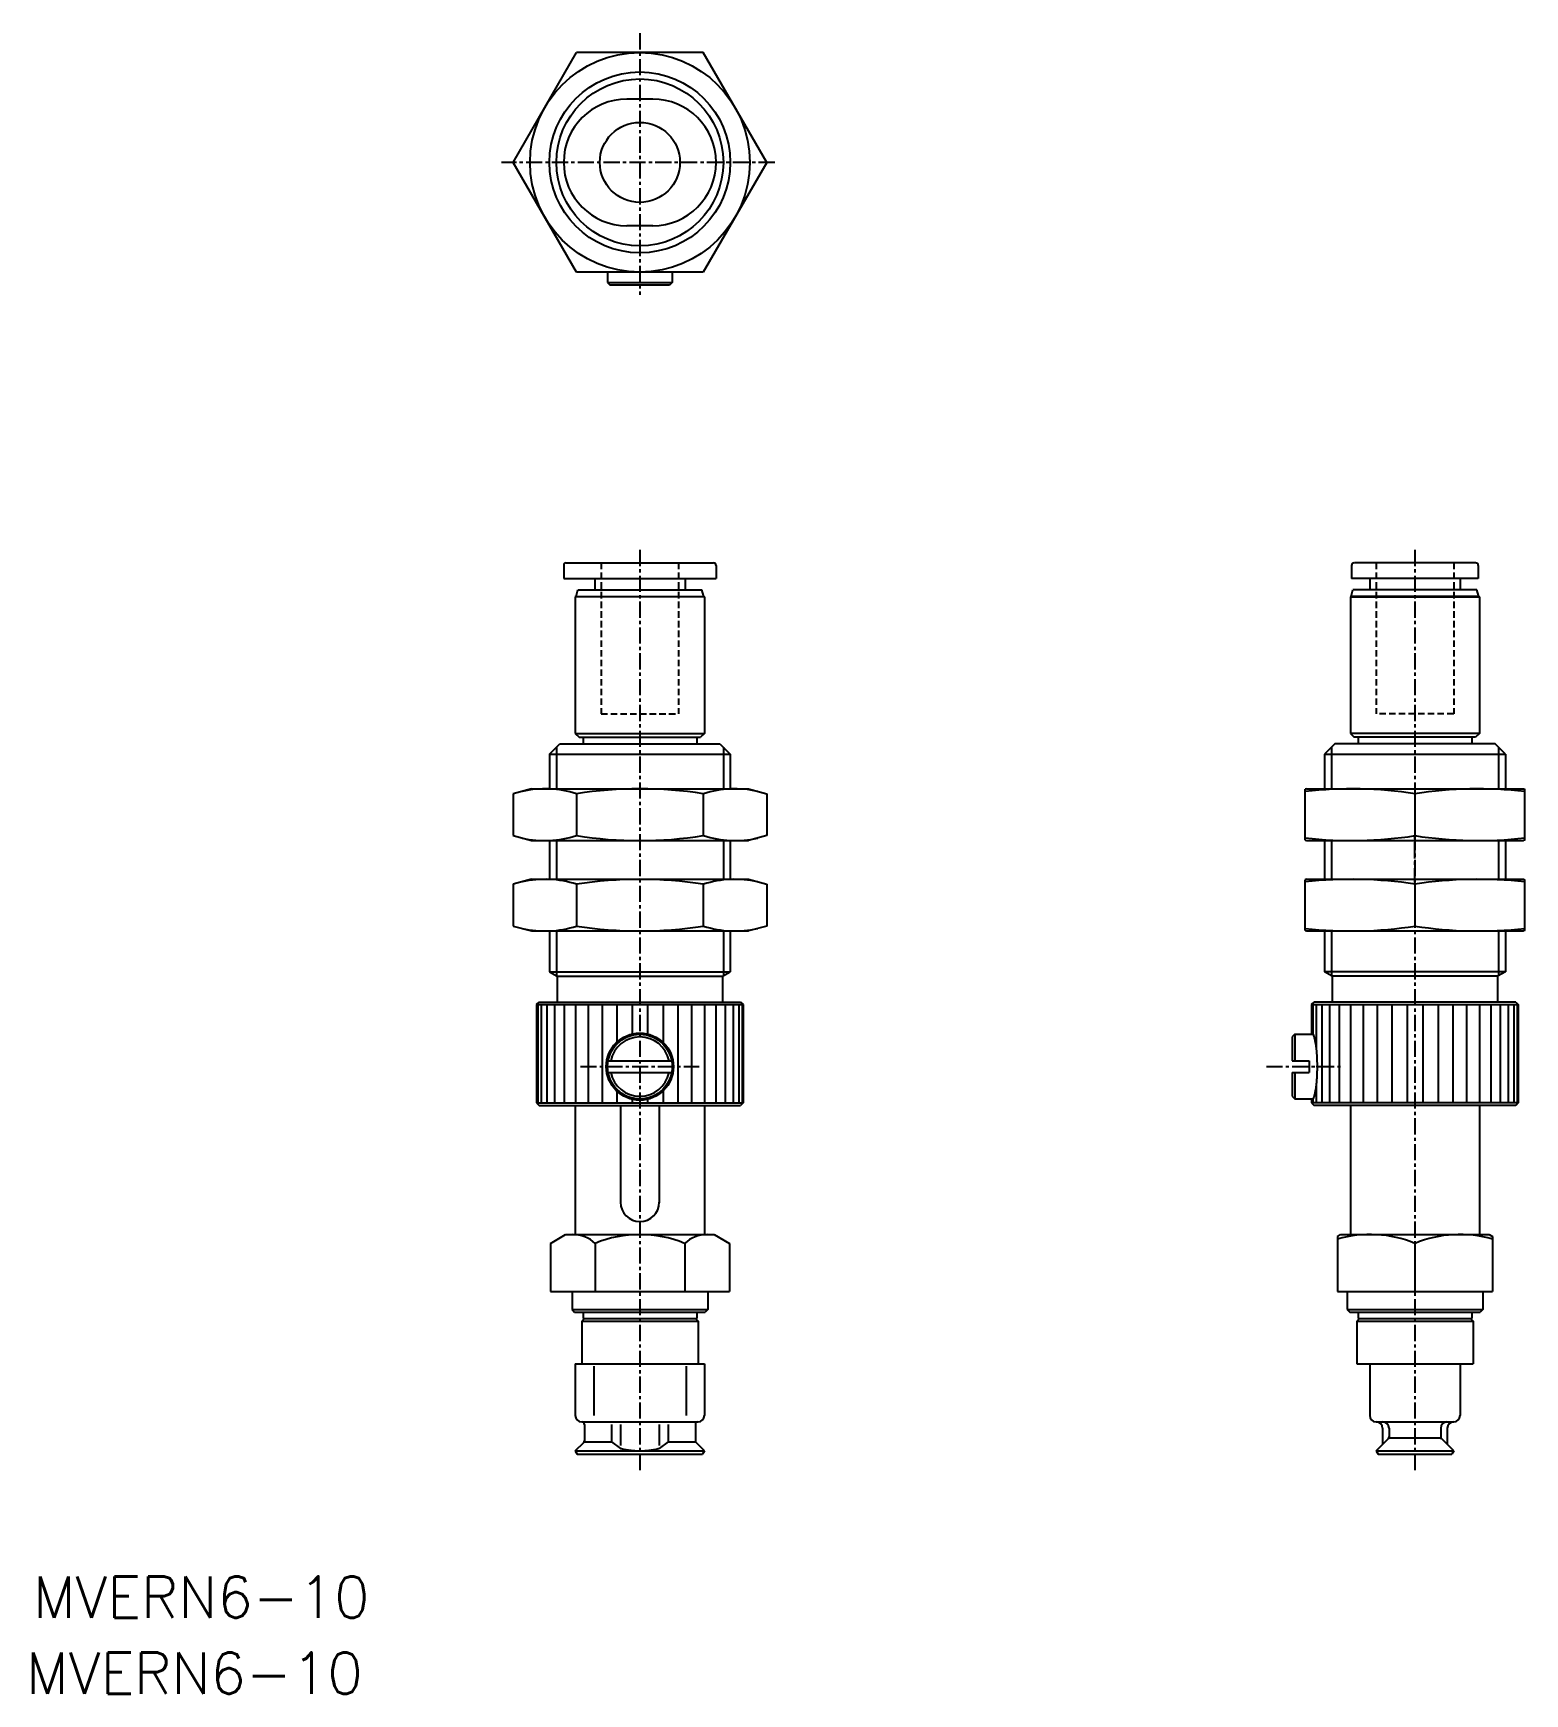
# Model space of a CAD drawing. Extents: x -16 to 100, y -11 to 117.
import ezdxf

# ---------------------------------------------------------------- set-up
doc = ezdxf.new("R2010")
doc.units = 0
doc.header["$MEASUREMENT"] = 0
doc.linetypes.add('CENTER', pattern=[2, 1.25, -0.25, 0.25, -0.25])
doc.linetypes.add('DASHED', pattern=[0.75, 0.5, -0.25])
doc.layers.get('0').update_dxf_attribs({"linetype": 'CONTINUOUS'})
doc.layers.add('CENTER', color=1, linetype='CENTER')
doc.styles.get("Standard").update_dxf_attribs({"font": 'txt.shx'})

msp = doc.modelspace()

# ---------------------------------------------------------------- linework, layer by layer
at = {"color": 7, "linetype": 'Continuous'}
for p, q in [((21.24, 107.06), (26.15, 115.56)), ((35.96, 115.56), (26.15, 115.56)), ((40.87, 107.06), (35.96, 115.56)), ((32.05, 111.96), (30.05, 111.96)), ((26.15, 98.56), (21.24, 107.06)), ((40.87, 107.06), (35.96, 98.56)), ((32.05, 102.16), (30.05, 102.16)), ((35.96, 98.56), (26.15, 98.56)), ((28.55, 98.56), (28.55, 97.76)), ((28.55, 97.76), (33.55, 97.76)), ((28.55, 97.76), (28.75, 97.56)), ((33.55, 97.76), (33.35, 97.56)), ((33.55, 98.56), (33.55, 97.76)), ((33.35, 97.56), (28.75, 97.56)), ((25.15, 75.86), (25.15, 74.86)), ((25.35, 76.06), (36.75, 76.06)), ((36.95, 75.86), (36.95, 74.86)), ((86.15, 75.86), (86.15, 74.86)), ((95.76, 76.06), (86.36, 76.06)), ((95.95, 75.86), (95.95, 74.86)), ((25.15, 74.86), (36.95, 74.86)), ((27.55, 74.86), (27.55, 73.96)), ((34.55, 74.86), (34.55, 73.96)), ((95.95, 74.86), (86.15, 74.86)), ((87.55, 74.86), (87.55, 73.96)), ((94.55, 74.86), (94.55, 73.96)), ((26.12, 73.46), (26.05, 73.42)), ((36.05, 73.42), (26.05, 73.42)), ((26.05, 73.42), (26.05, 62.86)), ((26.12, 73.46), (26.25, 73.96)), ((26.12, 73.46), (35.99, 73.46)), ((26.25, 73.96), (35.85, 73.96)), ((35.99, 73.46), (35.85, 73.96)), ((35.99, 73.46), (36.05, 73.42)), ((36.05, 73.42), (36.05, 62.86)), ((86.12, 73.46), (86.05, 73.42)), ((86.05, 73.42), (96.05, 73.42)), ((86.05, 73.42), (86.05, 62.86)), ((86.12, 73.46), (86.25, 73.96)), ((95.99, 73.46), (86.12, 73.46)), ((95.85, 73.96), (86.25, 73.96)), ((95.99, 73.46), (95.85, 73.96)), ((95.99, 73.46), (96.05, 73.42)), ((96.05, 73.42), (96.05, 62.86)), ((24.05, 61.26), (24.85, 62.06)), ((24.85, 62.06), (37.25, 62.06)), ((26.05, 62.86), (36.05, 62.86)), ((26.05, 62.86), (26.35, 62.56)), ((26.35, 62.56), (35.75, 62.56)), ((26.65, 62.56), (26.65, 62.06)), ((35.45, 62.56), (35.45, 62.06)), ((36.05, 62.86), (35.75, 62.56)), ((37.25, 62.06), (38.05, 61.26)), ((84.85, 62.06), (84.05, 61.26)), ((97.25, 62.06), (84.85, 62.06)), ((96.05, 62.86), (86.05, 62.86)), ((86.05, 62.86), (86.35, 62.56)), ((95.75, 62.56), (86.35, 62.56)), ((86.65, 62.56), (86.65, 62.06)), ((95.45, 62.56), (95.45, 62.06)), ((96.05, 62.86), (95.75, 62.56)), ((98.05, 61.26), (97.25, 62.06)), ((24.05, 61.26), (24.05, 58.56)), ((24.05, 61.26), (38.05, 61.26)), ((38.05, 61.26), (38.05, 58.56)), ((84.05, 61.26), (84.05, 58.56)), ((84.05, 61.26), (98.05, 61.26)), ((98.05, 61.26), (98.05, 58.56)), ((22.65, 58.56), (21.24, 58.18)), ((21.24, 58.18), (21.24, 54.94)), ((22.65, 58.56), (39.45, 58.56)), ((26.15, 58.18), (26.15, 54.94)), ((35.96, 58.18), (35.96, 54.94)), ((39.45, 58.56), (40.87, 58.18)), ((40.87, 58.18), (40.87, 54.94)), ((82.65, 58.56), (82.55, 58.53)), ((82.55, 54.59), (82.55, 58.53)), ((82.65, 58.56), (99.45, 58.56)), ((91.05, 58.18), (91.05, 54.94)), ((99.45, 58.56), (99.55, 58.53)), ((99.55, 54.59), (99.55, 58.53)), ((21.24, 54.94), (22.65, 54.56)), ((22.65, 54.56), (39.45, 54.56)), ((24.05, 54.56), (24.05, 51.56)), ((38.05, 54.56), (38.05, 51.56)), ((40.87, 54.94), (39.45, 54.56)), ((82.55, 54.59), (82.65, 54.56)), ((82.65, 54.56), (99.45, 54.56)), ((84.05, 54.56), (84.05, 51.56)), ((98.05, 54.56), (98.05, 51.56)), ((99.55, 54.59), (99.45, 54.56)), ((22.65, 51.56), (21.24, 51.18)), ((22.65, 51.56), (39.45, 51.56)), ((39.45, 51.56), (40.87, 51.18)), ((82.65, 51.56), (82.55, 51.53)), ((82.55, 47.59), (82.55, 51.53)), ((82.65, 51.56), (99.45, 51.56)), ((99.45, 51.56), (99.55, 51.53)), ((99.55, 47.59), (99.55, 51.53)), ((21.24, 51.18), (21.24, 47.94)), ((26.15, 51.18), (26.15, 47.94)), ((35.96, 51.18), (35.96, 47.94)), ((40.87, 51.18), (40.87, 47.94)), ((91.05, 51.18), (91.05, 47.94)), ((21.24, 47.94), (22.65, 47.56)), ((40.87, 47.94), (39.45, 47.56)), ((82.55, 47.59), (82.65, 47.56)), ((99.55, 47.59), (99.45, 47.56)), ((22.65, 47.56), (39.45, 47.56)), ((24.05, 47.56), (24.05, 44.41)), ((38.05, 47.56), (38.05, 44.41)), ((82.65, 47.56), (99.45, 47.56)), ((84.05, 47.56), (84.05, 44.41)), ((98.05, 47.56), (98.05, 44.41)), ((24.05, 44.41), (24.65, 44.06)), ((24.05, 44.41), (38.05, 44.41)), ((24.65, 44.06), (37.45, 44.06)), ((24.65, 44.06), (24.65, 42.06)), ((37.45, 44.06), (38.05, 44.41)), ((37.45, 44.06), (37.45, 42.06)), ((84.65, 44.06), (84.05, 44.41)), ((98.05, 44.41), (84.05, 44.41)), ((84.65, 44.06), (84.65, 42.06)), ((97.45, 44.06), (84.65, 44.06)), ((98.05, 44.41), (97.45, 44.06)), ((97.45, 44.06), (97.45, 42.06)), ((23.05, 41.86), (23.25, 42.06)), ((23.05, 41.86), (39.05, 41.86)), ((23.25, 42.06), (38.85, 42.06)), ((38.85, 42.06), (39.05, 41.86)), ((83.05, 41.86), (83.25, 42.06)), ((83.05, 41.86), (99.05, 41.86)), ((98.85, 42.06), (83.25, 42.06)), ((98.85, 42.06), (99.05, 41.86)), ((81.75, 39.56), (81.55, 39.36)), ((81.55, 39.36), (81.55, 37.51)), ((81.75, 39.56), (81.75, 37.51)), ((81.75, 39.56), (83.17, 39.56)), ((28.6, 37.51), (33.51, 37.51)), ((81.55, 37.51), (82.85, 37.51)), ((82.85, 37.51), (82.85, 36.61)), ((28.6, 36.61), (33.51, 36.61)), ((81.55, 36.61), (81.55, 34.76)), ((81.55, 36.61), (82.85, 36.61)), ((81.75, 36.61), (81.75, 34.56)), ((81.55, 34.76), (81.75, 34.56)), ((23.05, 34.26), (23.25, 34.06)), ((23.05, 34.26), (39.05, 34.26)), ((23.25, 34.06), (38.85, 34.06)), ((26.05, 34.06), (26.05, 24.06)), ((29.55, 34.06), (29.55, 26.51)), ((32.55, 34.06), (32.55, 26.51)), ((36.05, 34.06), (36.05, 24.06)), ((39.05, 34.26), (38.85, 34.06)), ((81.75, 34.56), (83.17, 34.56)), ((99.05, 34.26), (83.05, 34.26)), ((83.05, 34.26), (83.25, 34.06)), ((98.85, 34.06), (83.25, 34.06)), ((86.05, 34.06), (86.05, 24.06)), ((96.05, 34.06), (96.05, 24.06)), ((99.05, 34.26), (98.85, 34.06)), ((24.13, 23.38), (25.3, 24.06)), ((24.13, 23.38), (24.13, 19.66)), ((25.3, 24.06), (36.8, 24.06)), ((27.59, 23.38), (27.59, 19.66)), ((34.52, 23.38), (34.52, 19.66)), ((36.8, 24.06), (37.98, 23.38)), ((37.98, 23.38), (37.98, 19.66)), ((85.05, 23.92), (85.3, 24.06)), ((85.05, 23.92), (85.05, 19.66)), ((85.3, 24.06), (96.8, 24.06)), ((91.05, 23.38), (91.05, 19.66)), ((96.8, 24.06), (97.05, 23.92)), ((97.05, 23.92), (97.05, 19.66)), ((24.13, 19.66), (37.98, 19.66)), ((25.8, 19.66), (25.8, 18.26)), ((36.3, 19.66), (36.3, 18.26)), ((85.05, 19.66), (97.05, 19.66)), ((85.8, 19.66), (85.8, 18.26)), ((96.3, 19.66), (96.3, 18.26)), ((25.8, 18.26), (26, 18.06)), ((25.8, 18.26), (36.3, 18.26)), ((26, 18.06), (36.1, 18.06)), ((26.65, 18.06), (26.65, 17.56)), ((35.45, 18.06), (35.45, 17.56)), ((36.3, 18.26), (36.1, 18.06)), ((85.8, 18.26), (86, 18.06)), ((85.8, 18.26), (96.3, 18.26)), ((86, 18.06), (96.1, 18.06)), ((86.65, 18.06), (86.65, 17.56)), ((95.45, 18.06), (95.45, 17.56)), ((96.3, 18.26), (96.1, 18.06)), ((26.75, 17.56), (26.55, 17.36)), ((26.55, 17.36), (35.55, 17.36)), ((26.55, 17.36), (26.55, 14.06)), ((26.65, 17.56), (35.45, 17.56)), ((35.35, 17.56), (35.55, 17.36)), ((35.55, 17.36), (35.55, 14.06)), ((86.75, 17.56), (86.55, 17.36)), ((86.55, 17.36), (86.55, 14.06)), ((86.55, 17.36), (95.55, 17.36)), ((86.65, 17.56), (95.45, 17.56)), ((95.35, 17.56), (95.55, 17.36)), ((95.55, 17.36), (95.55, 14.06)), ((26.05, 14.06), (26.05, 10.06)), ((26.05, 14.06), (36.05, 14.06)), ((27.48, 13.86), (27.48, 10.06)), ((34.63, 13.86), (34.63, 10.06)), ((36.05, 14.06), (36.05, 10.06)), ((86.55, 14.06), (95.55, 14.06)), ((87.55, 14.06), (87.55, 10.06)), ((94.55, 14.06), (94.55, 10.06)), ((26.55, 9.56), (35.55, 9.56)), ((26.75, 9.36), (26.75, 8.1)), ((28.85, 9.36), (28.85, 8.02)), ((29.55, 9.36), (29.55, 7.72)), ((32.55, 9.36), (32.55, 7.72)), ((33.25, 9.36), (33.25, 8.02)), ((35.35, 9.36), (35.35, 8.1)), ((88.05, 9.56), (94.05, 9.56)), ((88.55, 9.06), (88.55, 7.82)), ((89.05, 9.06), (89.05, 8.4)), ((93.05, 9.06), (93.05, 8.4)), ((93.55, 9.06), (93.55, 7.82)), ((26.05, 7.32), (26.7, 7.96)), ((26.75, 8.02), (28.85, 8.02)), ((28.85, 8.02), (29.55, 7.51)), ((33.25, 8.02), (32.55, 7.51)), ((33.25, 8.02), (35.35, 8.02)), ((36.05, 7.32), (35.41, 7.96)), ((88.05, 7.32), (89, 8.26)), ((89.05, 8.32), (93.05, 8.32)), ((94.05, 7.32), (93.11, 8.26)), ((26.05, 7.32), (36.05, 7.32)), ((26.05, 7.32), (26.2, 7.06)), ((26.2, 7.06), (35.9, 7.06)), ((36.05, 7.32), (35.9, 7.06)), ((88.05, 7.32), (88.2, 7.06)), ((88.05, 7.32), (94.05, 7.32)), ((88.2, 7.06), (93.9, 7.06)), ((94.05, 7.32), (93.9, 7.06))]:
    msp.add_line(p, q, dxfattribs=at)
at = {"color": 3, "linetype": 'DASHED'}
for p, q in [((28.05, 76.06), (28.05, 64.36)), ((34.05, 76.06), (34.05, 64.36)), ((88.05, 76.06), (88.05, 64.36)), ((94.05, 76.06), (94.05, 64.36)), ((28.05, 64.36), (34.05, 64.36)), ((94.05, 64.36), (88.05, 64.36))]:
    msp.add_line(p, q, dxfattribs=at)
at = {"color": 3, "linetype": 'Continuous'}
for p, q in [((24.6, 61.8), (24.6, 58.56)), ((37.51, 61.8), (37.51, 58.56)), ((84.6, 61.8), (84.6, 58.56)), ((97.51, 61.8), (97.51, 58.56)), ((24.6, 54.56), (24.6, 51.56)), ((37.51, 54.56), (37.51, 51.56)), ((84.6, 54.56), (84.6, 51.56)), ((97.51, 54.56), (97.51, 51.56)), ((24.6, 47.56), (24.6, 44.09)), ((37.51, 47.56), (37.51, 44.09)), ((84.6, 47.56), (84.6, 44.09)), ((97.51, 47.56), (97.51, 44.09)), ((23.05, 41.86), (23.05, 34.26)), ((23.14, 41.86), (23.14, 34.26)), ((23.41, 41.86), (23.41, 34.26)), ((23.85, 41.86), (23.85, 34.26)), ((24.44, 41.86), (24.44, 34.26)), ((25.19, 41.86), (25.19, 34.26)), ((26.07, 41.86), (26.07, 34.26)), ((27.05, 41.86), (27.05, 34.26)), ((28.13, 41.86), (28.13, 34.26)), ((29.27, 41.86), (29.27, 38.96)), ((30.46, 41.86), (30.46, 39.59)), ((31.65, 41.86), (31.65, 39.59)), ((32.84, 41.86), (32.84, 38.96)), ((33.98, 41.86), (33.98, 34.26)), ((35.05, 41.86), (35.05, 34.26)), ((36.04, 41.86), (36.04, 34.26)), ((36.92, 41.86), (36.92, 34.26)), ((37.66, 41.86), (37.66, 34.26)), ((38.26, 41.86), (38.26, 34.26)), ((38.7, 41.86), (38.7, 34.26)), ((38.97, 41.86), (38.97, 34.26)), ((39.05, 41.86), (39.05, 34.26)), ((83.05, 41.86), (83.05, 39.66)), ((83.14, 41.86), (83.14, 39.6)), ((83.41, 41.86), (83.41, 38.55)), ((83.85, 41.86), (83.85, 34.26)), ((84.44, 41.86), (84.44, 34.26)), ((85.19, 41.86), (85.19, 34.26)), ((86.07, 41.86), (86.07, 34.26)), ((87.05, 41.86), (87.05, 34.26)), ((88.13, 41.86), (88.13, 34.26)), ((89.27, 41.86), (89.27, 34.26)), ((90.46, 41.86), (90.46, 34.26)), ((91.65, 41.86), (91.65, 34.26)), ((92.84, 41.86), (92.84, 34.26)), ((93.98, 41.86), (93.98, 34.26)), ((95.05, 41.86), (95.05, 34.26)), ((96.04, 41.86), (96.04, 34.26)), ((96.92, 41.86), (96.92, 34.26)), ((97.66, 41.86), (97.66, 34.26)), ((98.26, 41.86), (98.26, 34.26)), ((98.7, 41.86), (98.7, 34.26)), ((98.97, 41.86), (98.97, 34.26)), ((99.05, 41.86), (99.05, 34.26)), ((29.27, 35.17), (29.27, 34.26)), ((32.84, 35.17), (32.84, 34.26)), ((83.41, 35.57), (83.41, 34.26)), ((30.46, 34.53), (30.46, 34.26)), ((31.65, 34.53), (31.65, 34.26)), ((83.05, 34.46), (83.05, 34.26)), ((83.14, 34.52), (83.14, 34.26))]:
    msp.add_line(p, q, dxfattribs=at)
at = {"color": 7, "linetype": 'Continuous'}
for points in [[(83.05, 34.46, 0.049127), (83.14, 34.51, 0.049127), (83.22, 34.66, 0.049127), (83.3, 34.9, 0.049127), (83.36, 35.22, 0.049127), (83.42, 35.62, 0.049127), (83.46, 36.07, 0.049127), (83.48, 36.55, 0.049127), (83.49, 37.06, 0.049127), (83.48, 37.57, 0.049127), (83.46, 38.06, 0.049127), (83.42, 38.5, 0.049127), (83.36, 38.9, 0.049127), (83.3, 39.22, 0.049127), (83.22, 39.46, 0.049127), (83.14, 39.61, 0.049127), (83.05, 39.66, -1)], [(29.55, 7.51, 0.02345), (29.71, 7.47, 0.02345), (29.88, 7.43, 0.02345), (30.06, 7.4, 0.02345), (30.25, 7.37, 0.02345), (30.44, 7.35, 0.02345), (30.64, 7.33, 0.02345), (30.85, 7.32, 0.02345), (31.05, 7.32, 0.02345), (31.26, 7.32, 0.02345), (31.47, 7.33, 0.02345), (31.67, 7.35, 0.02345), (31.86, 7.37, 0.02345), (32.05, 7.4, 0.02345), (32.23, 7.43, 0.02345), (32.4, 7.47, 0.02345), (32.55, 7.51, -1)]]:
    msp.add_lwpolyline(points, format="xyb", dxfattribs=at)
for centre, radius in [((31.05, 107.06), 8.5), ((31.05, 107.06), 7), ((31.05, 107.06), 3.1), ((31.05, 37.06), 2.6), ((31.05, 37.06), 2.5)]:
    msp.add_circle(centre, radius, dxfattribs=at)
at = {"color": 3, "linetype": 'Continuous'}
msp.add_circle((31.05, 107.06), 6.46, dxfattribs=at)
at = {"color": 7, "linetype": 'Continuous'}
for centre, radius, start, end in [((30.05, 107.06), 4.9, 90, 270), ((32.05, 107.06), 4.9, 270, 90), ((25.35, 75.86), 0.2, 90, 180), ((36.75, 75.86), 0.2, 0, 90), ((86.35, 75.86), 0.2, 90, 180), ((95.75, 75.86), 0.2, 0, 90), ((23.69, 50.43), 8.13, 72.433, 102.4323), ((31.05, 26.61), 31.95, 81.1646, 98.8354), ((38.42, 50.43), 8.13, 77.5671, 107.567), ((86.15, 26.61), 31.95, 81.1646, 96.456), ((95.96, 26.61), 31.95, 83.544, 98.8354), ((23.69, 62.69), 8.13, 257.5671, 287.567), ((31.05, 86.51), 31.95, 261.1646, 278.8354), ((38.42, 62.69), 8.13, 252.433, 282.4322), ((86.15, 86.51), 31.95, 263.544, 278.8354), ((95.96, 86.51), 31.95, 261.1646, 276.456), ((23.69, 43.43), 8.13, 72.433, 102.4323), ((31.05, 19.61), 31.95, 81.1646, 98.8354), ((38.42, 43.43), 8.13, 77.5671, 107.567), ((86.15, 19.61), 31.95, 81.1646, 96.456), ((95.96, 19.61), 31.95, 83.544, 98.8354), ((23.69, 55.69), 8.13, 257.5671, 287.567), ((31.05, 79.51), 31.95, 261.1646, 278.8354), ((38.42, 55.69), 8.13, 252.433, 282.4322), ((86.15, 79.51), 31.95, 263.544, 278.8354), ((95.96, 79.51), 31.95, 261.1646, 276.456), ((31.05, 37.06), 2.3, 11.2828, 168.7172), ((31.05, 37.06), 2.3, 191.2828, 348.7172), ((31.05, 26.56), 1.5, 180, 0), ((25.86, 21.51), 2.55, 47.1167, 90), ((31.05, 14.9), 9.16, 67.7805, 112.2195), ((36.25, 21.51), 2.55, 90, 132.8833), ((87.59, 14.9), 9.16, 67.7806, 106.071), ((94.52, 14.9), 9.16, 73.9288, 112.2196), ((26.55, 10.06), 0.5, 180, 270), ((26.55, 9.36), 0.2, 0, 90), ((35.55, 9.36), 0.2, 90, 180), ((35.55, 10.06), 0.5, 270, 0), ((88.05, 10.06), 0.5, 180, 270), ((88.05, 9.06), 0.5, 0, 90), ((88.55, 9.06), 0.5, 0, 90), ((93.55, 9.06), 0.5, 90, 180), ((94.05, 9.06), 0.5, 90, 180), ((94.05, 10.06), 0.5, 270, 0), ((26.55, 8.1), 0.2, 315, 0), ((35.55, 8.1), 0.2, 180, 225), ((88.85, 8.4), 0.2, 315, 0), ((93.25, 8.4), 0.2, 180, 225)]:
    msp.add_arc(centre, radius, start, end, dxfattribs=at)
at = {"layer": 'CENTER', "color": 1, "linetype": 'CENTER'}
for p, q in [((31.05, 117.06), (31.05, 96.8)), ((41.49, 107.06), (20.34, 107.06)), ((31.05, 77.06), (31.05, 5.82)), ((91.05, 77.06), (91.05, 5.82)), ((91.05, 51.18), (91.05, 54.94)), ((26.45, 37.06), (35.65, 37.06)), ((79.55, 37.06), (85.49, 37.06))]:
    msp.add_line(p, q, dxfattribs=at)

# ---------------------------------------------------------------- texts
at = {"color": 7, "linetype": 'Continuous'}
for p in [(-15.93, -5.6), (-16.46, -11.49)]:
    msp.add_text('MVERN6-10', height=3.2, dxfattribs=at).set_placement(p)

doc.saveas('drawing.dxf')
